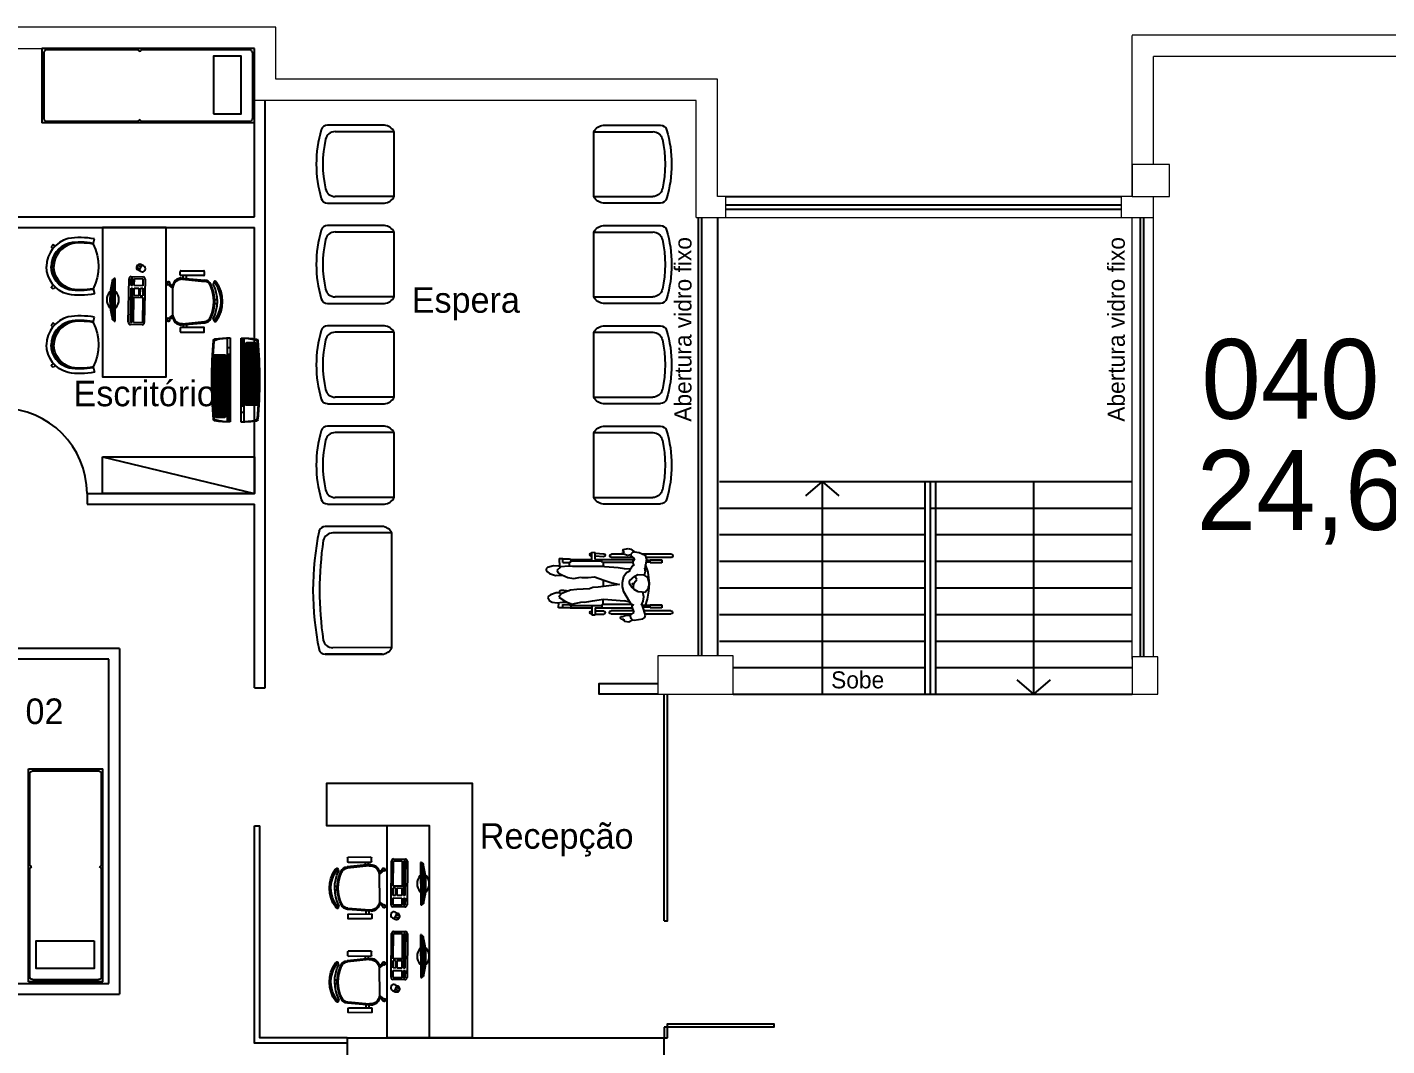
# Model space of a CAD drawing. Extents: x 741 to 1339, y 725 to 848.
# Drawn here: x 1111.85 to 1124.63, y 789.98 to 799.55 of the extents above; entities that cross this region are included whole.
import ezdxf

# ---------------------------------------------------------------- set-up
doc = ezdxf.new("R2010")
doc.units = 0
doc.header["$MEASUREMENT"] = 0
doc.linetypes.add('CONTINU', pattern=[0])
doc.layers.get('0').update_dxf_attribs({"linetype": 'CONTINUOUS'})
for name, color, linetype in [('5', 5, 'CONTINUOUS'), ('Cotas', 7, 'CONTINUOUS'), ('Lay Out', 31, 'CONTINUOUS'), ('Layout', 31, 'CONTINUOUS'), ('PAREDES', 7, 'CONTINUOUS'), ('Prancha', 7, 'CONTINUOUS'), ('Textos', 7, 'CONTINUOUS')]:
    doc.layers.add(name, color=color, linetype=linetype)
doc.styles.add('PADRAO MK', font='AVGARDN.TTF')

# ---------------------------------------------------------------- blocks, each defined once
blk = doc.blocks.new('computerr')
at = {"layer": 'Lay Out', "ltscale": 0.6}
h = blk.add_hatch(dxfattribs=at)
h.set_pattern_fill('ANSI31', color=256, scale=0.07, angle=45, style=0)
h.set_pattern_definition([(90, (8.432981, 4.289497), (-0.00875, 9e-19), [])])
h.paths.add_polyline_path([(36.256, -1.485), (36.629, -1.485, 0.133994)])
for p, q in [((36.242, -1.5), (36.256, -1.485)), ((36.642, -1.5), (36.242, -1.5)), ((36.242, -1.5), (36.242, -1.51)), ((36.242, -1.51), (36.642, -1.51)), ((36.256, -1.485), (36.629, -1.485)), ((36.642, -1.5), (36.629, -1.485)), ((36.642, -1.51), (36.642, -1.5)), ((36.207, -1.762), (36.209, -1.651)), ((36.227, -1.666), (36.227, -1.652)), ((36.227, -1.652), (36.552, -1.658)), ((36.23, -1.632), (36.64, -1.639)), ((36.552, -1.658), (36.552, -1.672)), ((36.575, -1.673), (36.576, -1.658)), ((36.576, -1.658), (36.642, -1.66)), ((36.642, -1.66), (36.642, -1.674)), ((36.659, -1.66), (36.657, -1.77)), ((36.225, -1.764), (36.227, -1.681)), ((36.464, -1.768), (36.225, -1.764)), ((36.552, -1.672), (36.227, -1.666)), ((36.227, -1.681), (36.465, -1.685)), ((36.637, -1.79), (36.227, -1.782)), ((36.465, -1.685), (36.464, -1.768)), ((36.48, -1.731), (36.481, -1.686)), ((36.551, -1.732), (36.48, -1.731)), ((36.48, -1.745), (36.551, -1.746)), ((36.48, -1.745), (36.48, -1.769)), ((36.55, -1.77), (36.48, -1.769)), ((36.481, -1.686), (36.552, -1.687)), ((36.551, -1.746), (36.55, -1.77)), ((36.552, -1.687), (36.551, -1.732)), ((36.574, -1.768), (36.575, -1.687)), ((36.64, -1.77), (36.574, -1.768)), ((36.642, -1.674), (36.575, -1.673)), ((36.575, -1.687), (36.642, -1.689)), ((36.642, -1.689), (36.64, -1.77)), ((36.707, -1.75), (36.72, -1.725)), ((36.77, -1.758), (36.716, -1.732)), ((36.749, -1.708), (36.733, -1.74)), ((36.768, -1.717), (36.753, -1.749)), ((36.761, -1.776), (36.773, -1.751))]:
    blk.add_line(p, q, dxfattribs=at)
for centre, radius, start, end in [((36.442, -2.169), 0.709, 74.7363, 105.2637), ((36.411, -1.497), 0.059, 137.5629, 145.9179), ((36.411, -1.476), 0.059, 215.2227, 222.4371), ((36.442, -1.543), 0.114, 48.6233, 131.3767), ((36.442, -1.43), 0.114, 228.6233, 311.3767), ((36.474, -1.497), 0.059, 34.0821, 42.4371), ((36.474, -1.476), 0.059, 317.5629, 324.7773), ((36.474, -1.497), 0.059, 19.4175, 20.0563), ((36.229, -1.652), 0.02, 88.9518, 178.9518), ((36.639, -1.659), 0.02, 358.9518, 88.9518), ((36.227, -1.762), 0.02, 178.9518, 268.9518), ((36.637, -1.77), 0.02, 268.9518, 358.9518), ((36.734, -1.763), 0.03, 154.0346, 334.0346), ((36.746, -1.738), 0.03, 334.0346, 154.0346)]:
    blk.add_arc(centre, radius, start, end, dxfattribs=at)
blk = doc.blocks.new('A$C02FB38B1')
at = {"layer": 'Layout'}
for p, q in [((0.173, 0.572), (0.173, 0.537)), ((0.393, 0.577), (0.178, 0.577)), ((0.178, 0.532), (0.393, 0.532)), ((0.34, 0.503), (0.34, 0.532)), ((0.37, 0.505), (0.37, 0.532)), ((0.398, 0.537), (0.398, 0.572)), ((0.386, 0.507), (0.168, 0.488)), ((0.376, 0.497), (0.172, 0.478)), ((0.47, 0.435), (0.489, 0.451)), ((0.47, 0.416), (0.499, 0.44)), ((0.47, 0.149), (0.47, 0.428)), ((0.489, 0.451), (0.49, 0.45)), ((0.496, 0.46), (0.514, 0.475)), ((0.497, 0.441), (0.499, 0.44)), ((0.508, 0.445), (0.526, 0.46)), ((0.074, 0.306), (0.05, 0.306)), ((0.074, 0.271), (0.05, 0.271)), ((0.47, 0.161), (0.499, 0.137)), ((0.47, 0.141), (0.489, 0.125)), ((0.497, 0.135), (0.499, 0.137)), ((0.508, 0.131), (0.526, 0.116)), ((0.386, 0.069), (0.168, 0.089)), ((0.376, 0.08), (0.172, 0.099)), ((0.173, 0.005), (0.173, 0.04)), ((0.178, 0.045), (0.393, 0.045)), ((0.393, 0), (0.178, 0)), ((0.34, 0.073), (0.34, 0.045)), ((0.37, 0.071), (0.37, 0.045)), ((0.398, 0.04), (0.398, 0.005)), ((0.489, 0.125), (0.49, 0.127)), ((0.496, 0.117), (0.514, 0.102))]:
    blk.add_line(p, q, dxfattribs=at)
for centre in [(0.497, 0.448), (0.497, 0.128)]:
    blk.add_circle(centre, 0.005, dxfattribs=at)
for centre, radius, start, end in [((0.178, 0.572), 0.005, 90, 180), ((0.178, 0.537), 0.005, 180, 270), ((0.393, 0.572), 0.005, 0, 90), ((0.393, 0.537), 0.005, 270, 0), ((0.305, 0.288), 0.305, 144.1238, 215.8762), ((0.305, 0.288), 0.29, 144.1442, 215.8558), ((0.305, 0.288), 0.29, 144.1442, 215.8558), ((0.412, 0.288), 0.362, 153.2374, 206.7626), ((0.412, 0.288), 0.362, 153.2374, 206.7626), ((0.08, 0.451), 0.0275, 115.1455, 143.4571), ((0.074, 0.47), 0.00782, 299.8109, 135.3255), ((0.08, 0.451), 0.0125, 115.1455, 143.1301), ((0.08, 0.451), 0.0125, 115.1455, 143.1301), ((0.436, 0.288), 0.362, 153.6047, 206.3953), ((0.079, 0.453), 0.01, 350.3294, 115.1455), ((0.079, 0.453), 0.01, 350.3294, 115.1455), ((0.445, 0.288), 0.362, 155.7361, 204.2639), ((0.174, 0.418), 0.07, 95.1212, 153.6047), ((0.178, 0.408), 0.07, 95.2999, 155.7361), ((0.381, 0.408), 0.0887, 5.5925, 93.2522), ((0.39, 0.428), 0.08, 0, 92.5692), ((0.498, 0.449), 0.0075, 171.6405, 268.0199), ((0.511, 0.46), 0.015, 231.4636, 207.2839), ((0.178, 0.168), 0.07, 204.2639, 264.7001), ((0.381, 0.168), 0.0887, 266.7478, 354.4075), ((0.39, 0.149), 0.08, 267.4308, 0), ((0.498, 0.128), 0.0075, 91.9801, 188.3595), ((0.511, 0.117), 0.015, 152.7161, 128.5364), ((0.08, 0.126), 0.0275, 216.5429, 244.8545), ((0.074, 0.106), 0.00782, 224.6745, 60.1891), ((0.08, 0.126), 0.0125, 216.8699, 244.8545), ((0.08, 0.126), 0.0125, 216.8699, 244.8545), ((0.079, 0.124), 0.01, 244.8545, 9.6706), ((0.079, 0.124), 0.01, 244.8545, 9.6706), ((0.174, 0.158), 0.07, 206.3953, 264.8788), ((0.178, 0.04), 0.005, 90, 180), ((0.178, 0.005), 0.005, 180, 270), ((0.393, 0.04), 0.005, 0, 90), ((0.393, 0.005), 0.005, 270, 0)]:
    blk.add_arc(centre, radius, start, end, dxfattribs=at)
blk = doc.blocks.new('A$C5CC215C8')
at = {"layer": 'Lay Out'}
for p, q in [((0, 0.522), (0, 0.076)), ((0.051, 0), (0.051, 0.463)), ((0.559, 0), (0.559, 0.463)), ((0.61, 0.076), (0.61, 0.522)), ((0.051, 0), (0.559, 0))]:
    blk.add_line(p, q, dxfattribs=at)
for centre, radius, start, end in [((0.051, 0.522), 0.0508, 106.6015, 180), ((0.305, -0.33), 0.94, 73.3985, 106.6015), ((0.127, 0.463), 0.0762, 102.6356, 180), ((0.305, -0.33), 0.889, 77.3644, 102.6356), ((0.483, 0.463), 0.0762, 0, 77.3644), ((0.559, 0.522), 0.0508, 0, 73.3985), ((0.094, 0.084), 0.0946, 184.7355, 242.6447), ((0.515, 0.084), 0.0946, 297.3553, 355.2645)]:
    blk.add_arc(centre, radius, start, end, dxfattribs=at)
blk = doc.blocks.new('dfh')
at = {"layer": 'Lay Out'}
for p, q in [((1241.412, 501.615), (1241.494, 502.143)), ((1241.494, 502.143), (1241.412, 501.615)), ((1241.458, 501.515), (1241.544, 502.064)), ((1242.524, 501.349), (1242.609, 501.898)), ((1242.598, 501.43), (1242.68, 501.959)), ((1241.458, 501.515), (1242.524, 501.349))]:
    blk.add_line(p, q, dxfattribs=at)
for centre, radius, start, end in [((1241.555, 502.134), 0.061, 97.7614, 171.1599), ((1241.634, 502.05), 0.0914, 93.7955, 171.1599), ((1241.683, 499.454), 2.743, 69.4566, 92.8632), ((1241.605, 498.95), 3.191, 72.7338, 89.586), ((1242.62, 501.968), 0.061, 351.1599, 64.5583), ((1242.519, 501.912), 0.0914, 351.1599, 68.5243), ((1241.525, 501.607), 0.114, 175.8953, 233.8046), ((1242.488, 501.457), 0.114, 288.5152, 346.4244)]:
    blk.add_arc(centre, radius, start, end, dxfattribs=at)
blk = doc.blocks.new('cad')
at = {"layer": 'Lay Out'}
for p, q in [((3154.795, 1102.548), (3154.811, 1102.605)), ((3154.799, 1102.499), (3154.795, 1102.548)), ((3154.811, 1102.605), (3154.824, 1102.617)), ((3154.824, 1102.617), (3154.835, 1102.618)), ((3154.835, 1102.618), (3154.852, 1102.604)), ((3154.852, 1102.604), (3154.868, 1102.585)), ((3154.868, 1102.585), (3154.885, 1102.529)), ((3155.05, 1102.523), (3155.068, 1102.577)), ((3155.068, 1102.577), (3155.083, 1102.598)), ((3155.083, 1102.598), (3155.097, 1102.602)), ((3155.097, 1102.602), (3155.12, 1102.589)), ((3155.12, 1102.589), (3155.136, 1102.56)), ((3155.136, 1102.56), (3155.142, 1102.514)), ((3154.726, 1102.495), (3154.727, 1102.459)), ((3154.727, 1102.495), (3154.803, 1102.492)), ((3154.765, 1102.46), (3154.727, 1102.459)), ((3154.729, 1102.459), (3154.728, 1102.398)), ((3154.765, 1102.46), (3154.764, 1102.401)), ((3154.798, 1102.407), (3154.806, 1102.479)), ((3154.807, 1102.48), (3154.799, 1102.499)), ((3154.806, 1102.479), (3154.84, 1102.518)), ((3154.84, 1102.518), (3154.86, 1102.505)), ((3154.86, 1102.505), (3154.881, 1102.471)), ((3154.881, 1102.471), (3154.906, 1102.413)), ((3154.885, 1102.529), (3154.882, 1102.47)), ((3154.884, 1102.518), (3154.887, 1102.457)), ((3155.029, 1102.49), (3155.025, 1102.483)), ((3155.025, 1102.483), (3155.025, 1102.451)), ((3155.025, 1102.451), (3155.029, 1102.402)), ((3155.051, 1102.492), (3155.029, 1102.49)), ((3155.033, 1102.414), (3155.059, 1102.476)), ((3155.049, 1102.495), (3155.05, 1102.523)), ((3155.059, 1102.474), (3155.049, 1102.495)), ((3155.059, 1102.476), (3155.09, 1102.497)), ((3155.09, 1102.497), (3155.118, 1102.455)), ((3155.118, 1102.455), (3155.137, 1102.419)), ((3155.138, 1102.468), (3155.132, 1102.428)), ((3155.137, 1102.419), (3155.149, 1102.388)), ((3155.142, 1102.514), (3155.138, 1102.468)), ((3155.191, 1102.5), (3155.141, 1102.497)), ((3155.159, 1102.462), (3155.158, 1102.402)), ((3155.159, 1102.462), (3155.189, 1102.462)), ((3155.189, 1102.454), (3155.191, 1102.5)), ((3155.191, 1102.393), (3155.189, 1102.456)), ((3154.728, 1102.398), (3154.735, 1102.387)), ((3154.734, 1102.389), (3154.734, 1102.188)), ((3154.735, 1102.387), (3154.752, 1102.383)), ((3154.752, 1102.384), (3154.76, 1102.387)), ((3154.752, 1102.094), (3154.752, 1102.384)), ((3154.76, 1102.387), (3154.764, 1102.401)), ((3154.764, 1102.401), (3154.798, 1102.402)), ((3154.8, 1102.369), (3154.798, 1102.407)), ((3154.802, 1102.185), (3154.8, 1102.369)), ((3154.914, 1102.356), (3154.902, 1102.294)), ((3154.902, 1102.294), (3154.904, 1102.283)), ((3154.906, 1102.413), (3154.914, 1102.356)), ((3155.01, 1102.211), (3155.018, 1102.329)), ((3155.018, 1102.329), (3155.024, 1102.389)), ((3155.024, 1102.389), (3155.033, 1102.414)), ((3155.154, 1102.38), (3155.135, 1102.277)), ((3155.143, 1102.404), (3155.158, 1102.405)), ((3155.149, 1102.388), (3155.154, 1102.38)), ((3155.158, 1102.402), (3155.165, 1102.388)), ((3155.165, 1102.388), (3155.177, 1102.386)), ((3155.171, 1102.093), (3155.171, 1102.388)), ((3155.177, 1102.386), (3155.191, 1102.393)), ((3155.189, 1102.392), (3155.189, 1102.188)), ((3154.668, 1102.188), (3154.67, 1102.158)), ((3154.752, 1102.188), (3154.668, 1102.188)), ((3154.675, 1102.192), (3154.675, 1102.188)), ((3154.704, 1102.188), (3154.704, 1102.194)), ((3154.8, 1102.082), (3154.802, 1102.185)), ((3154.904, 1102.223), (3154.899, 1102.164)), ((3154.899, 1102.164), (3154.931, 1102.075)), ((3154.904, 1102.283), (3154.904, 1102.223)), ((3154.995, 1102.129), (3155, 1102.178)), ((3155, 1102.178), (3155.01, 1102.211)), ((3155.124, 1102.18), (3155.108, 1102.079)), ((3155.131, 1102.215), (3155.124, 1102.18)), ((3155.137, 1102.26), (3155.131, 1102.215)), ((3155.135, 1102.277), (3155.137, 1102.26)), ((3155.171, 1102.188), (3155.255, 1102.188)), ((3155.22, 1102.188), (3155.22, 1102.192)), ((3155.248, 1102.192), (3155.248, 1102.188)), ((3155.255, 1102.188), (3155.255, 1102.158)), ((3154.735, 1102.158), (3154.67, 1102.158)), ((3154.677, 1102.158), (3154.681, 1102.076)), ((3154.709, 1102.077), (3154.705, 1102.158)), ((3154.735, 1102.158), (3154.735, 1101.79)), ((3154.743, 1102.093), (3154.735, 1102.089)), ((3154.756, 1102.093), (3154.743, 1102.093)), ((3154.765, 1102.089), (3154.756, 1102.093)), ((3154.765, 1101.801), (3154.765, 1102.089)), ((3154.801, 1102.079), (3154.765, 1102.079)), ((3154.806, 1102.065), (3154.8, 1102.082)), ((3154.813, 1101.94), (3154.806, 1102.065)), ((3154.989, 1102.079), (3154.93, 1102.079)), ((3154.931, 1102.075), (3154.954, 1101.999)), ((3154.97, 1101.928), (3154.995, 1102.129)), ((3155.159, 1102.081), (3155.108, 1102.08)), ((3155.108, 1102.079), (3155.123, 1101.88)), ((3155.159, 1102.089), (3155.167, 1102.093)), ((3155.159, 1101.81), (3155.159, 1102.089)), ((3155.167, 1102.093), (3155.18, 1102.093)), ((3155.18, 1102.093), (3155.189, 1102.089)), ((3155.189, 1102.158), (3155.255, 1102.158)), ((3155.189, 1102.158), (3155.189, 1101.808)), ((3155.22, 1102.075), (3155.22, 1102.158)), ((3155.248, 1102.158), (3155.248, 1102.075)), ((3154.686, 1101.886), (3154.686, 1102.004)), ((3154.715, 1102.004), (3154.715, 1101.8)), ((3154.822, 1101.882), (3154.813, 1101.94)), ((3154.954, 1101.999), (3154.97, 1101.928)), ((3155.218, 1101.797), (3155.218, 1102.007)), ((3155.247, 1102.007), (3155.247, 1101.811)), ((3155.275, 1101.898), (3155.276, 1101.917)), ((3155.276, 1101.917), (3155.288, 1101.921)), ((3155.292, 1101.915), (3155.288, 1101.921)), ((3155.292, 1101.915), (3155.295, 1101.887)), ((3154.642, 1101.894), (3154.631, 1101.845)), ((3154.631, 1101.845), (3154.637, 1101.82)), ((3154.637, 1101.82), (3154.665, 1101.787)), ((3154.652, 1101.899), (3154.642, 1101.894)), ((3154.665, 1101.881), (3154.652, 1101.899)), ((3154.671, 1101.887), (3154.665, 1101.881)), ((3154.665, 1101.787), (3154.671, 1101.807)), ((3154.665, 1101.787), (3154.669, 1101.743)), ((3154.686, 1101.904), (3154.671, 1101.9)), ((3154.671, 1101.9), (3154.671, 1101.887)), ((3154.671, 1101.807), (3154.686, 1101.82)), ((3154.697, 1101.853), (3154.686, 1101.888)), ((3154.686, 1101.82), (3154.698, 1101.822)), ((3154.693, 1101.821), (3154.697, 1101.853)), ((3154.728, 1101.784), (3154.698, 1101.822)), ((3154.765, 1101.807), (3154.727, 1101.785)), ((3154.762, 1101.802), (3154.743, 1101.794)), ((3154.786, 1101.792), (3154.762, 1101.802)), ((3154.803, 1101.812), (3154.781, 1101.787)), ((3154.823, 1101.824), (3154.803, 1101.812)), ((3154.827, 1101.826), (3154.822, 1101.884)), ((3154.848, 1101.833), (3154.823, 1101.824)), ((3154.858, 1101.863), (3154.841, 1101.831)), ((3154.893, 1101.886), (3154.858, 1101.863)), ((3154.893, 1101.785), (3154.876, 1101.756)), ((3154.953, 1101.898), (3154.893, 1101.886)), ((3154.935, 1101.833), (3154.893, 1101.785)), ((3154.955, 1101.789), (3154.923, 1101.765)), ((3154.955, 1101.835), (3154.935, 1101.833)), ((3154.993, 1101.899), (3154.953, 1101.898)), ((3154.974, 1101.828), (3154.955, 1101.835)), ((3154.982, 1101.797), (3154.955, 1101.789)), ((3154.993, 1101.816), (3154.974, 1101.828)), ((3155.004, 1101.795), (3154.982, 1101.797)), ((3155.038, 1101.886), (3154.993, 1101.899)), ((3155.011, 1101.792), (3154.993, 1101.816)), ((3155.016, 1101.79), (3155.004, 1101.795)), ((3155.039, 1101.751), (3155.016, 1101.79)), ((3155.13, 1101.835), (3155.038, 1101.886)), ((3155.122, 1101.884), (3155.133, 1101.833)), ((3155.154, 1101.817), (3155.13, 1101.835)), ((3155.169, 1101.794), (3155.154, 1101.817)), ((3155.182, 1101.81), (3155.16, 1101.81)), ((3155.233, 1101.79), (3155.182, 1101.81)), ((3155.259, 1101.828), (3155.233, 1101.79)), ((3155.291, 1101.817), (3155.259, 1101.828)), ((3155.263, 1101.866), (3155.275, 1101.898)), ((3155.264, 1101.827), (3155.263, 1101.866)), ((3155.304, 1101.804), (3155.291, 1101.817)), ((3155.306, 1101.79), (3155.292, 1101.708)), ((3155.295, 1101.887), (3155.306, 1101.887)), ((3155.297, 1101.903), (3155.315, 1101.882)), ((3155.321, 1101.841), (3155.303, 1101.805)), ((3155.303, 1101.805), (3155.306, 1101.79)), ((3155.315, 1101.882), (3155.321, 1101.841)), ((3154.669, 1101.743), (3154.696, 1101.687)), ((3154.686, 1101.44), (3154.686, 1101.708)), ((3154.696, 1101.687), (3154.737, 1101.674)), ((3154.715, 1101.681), (3154.715, 1101.44)), ((3154.737, 1101.674), (3154.822, 1101.69)), ((3154.744, 1101.638), (3154.744, 1101.675)), ((3154.761, 1101.638), (3154.761, 1101.679)), ((3154.855, 1101.659), (3154.784, 1101.683)), ((3154.813, 1101.692), (3154.847, 1101.685)), ((3154.847, 1101.685), (3154.885, 1101.696)), ((3154.96, 1101.647), (3154.855, 1101.659)), ((3154.876, 1101.756), (3154.88, 1101.703)), ((3154.88, 1101.703), (3154.906, 1101.666)), ((3154.904, 1101.776), (3154.887, 1101.774)), ((3154.923, 1101.765), (3154.904, 1101.776)), ((3154.906, 1101.666), (3154.951, 1101.653)), ((3154.951, 1101.653), (3154.979, 1101.653)), ((3155.034, 1101.651), (3154.96, 1101.647)), ((3154.979, 1101.653), (3154.993, 1101.657)), ((3154.993, 1101.657), (3155.012, 1101.657)), ((3155.012, 1101.657), (3155.029, 1101.675)), ((3155.029, 1101.675), (3155.045, 1101.688)), ((3155.107, 1101.664), (3155.034, 1101.651)), ((3155.044, 1101.714), (3155.039, 1101.751)), ((3155.045, 1101.688), (3155.044, 1101.714)), ((3155.086, 1101.699), (3155.044, 1101.709)), ((3155.127, 1101.704), (3155.086, 1101.699)), ((3155.169, 1101.682), (3155.107, 1101.664)), ((3155.164, 1101.72), (3155.127, 1101.704)), ((3155.172, 1101.712), (3155.164, 1101.72)), ((3155.169, 1101.639), (3155.169, 1101.716)), ((3155.26, 1101.682), (3155.172, 1101.712)), ((3155.185, 1101.638), (3155.185, 1101.708)), ((3155.218, 1101.444), (3155.218, 1101.697)), ((3155.247, 1101.687), (3155.247, 1101.444)), ((3155.28, 1101.691), (3155.26, 1101.682)), ((3155.292, 1101.708), (3155.28, 1101.691)), ((3154.738, 1101.638), (3154.738, 1101.529)), ((3154.766, 1101.638), (3154.738, 1101.638)), ((3154.738, 1101.529), (3154.766, 1101.529)), ((3154.766, 1101.529), (3154.766, 1101.638)), ((3155.163, 1101.638), (3155.163, 1101.529)), ((3155.191, 1101.638), (3155.163, 1101.638)), ((3155.163, 1101.529), (3155.191, 1101.529)), ((3155.191, 1101.529), (3155.191, 1101.638))]:
    blk.add_line(p, q, dxfattribs=at)
for centre, radius, start, end in [((3154.689, 1102.193), 0.0142, 2.6629, 182.6629), ((3155.234, 1102.192), 0.0142, 0, 180), ((3154.695, 1102.076), 0.0142, 182.6629, 2.6629), ((3155.234, 1102.075), 0.0142, 180, 0), ((3154.701, 1102.004), 0.0146, 0, 180), ((3155.233, 1102.007), 0.0146, 0, 180), ((3154.701, 1101.44), 0.0146, 180, 0), ((3155.233, 1101.444), 0.0146, 180, 0)]:
    blk.add_arc(centre, radius, start, end, dxfattribs=at)
blk.add_point((3154.965, 1101.807), dxfattribs=at)
blk = doc.blocks.new('A$C4E226C7C')
at = {"layer": 'Lay Out'}
for p, q in [((0, 0), (0.004, 0)), ((0.004, 0), (0.008, 0.002)), ((0.008, 0.002), (0.011, 0.004)), ((0.011, 0.004), (0.015, 0.006)), ((0.015, 0.006), (0.017, 0.01)), ((0.017, 0.01), (0.02, 0.014)), ((0.02, 0.014), (0.021, 0.018)), ((0.021, 0.018), (0.023, 0.014)), ((0.023, 0.014), (0.025, 0.01)), ((0.025, 0.01), (0.028, 0.006)), ((0.028, 0.006), (0.031, 0.004)), ((0.031, 0.004), (0.035, 0.002)), ((0.035, 0.002), (0.038, 0)), ((0.038, 0), (0.042, 0))]:
    blk.add_line(p, q, dxfattribs=at)
blk = doc.blocks.new('A$C3BFA15C2')
at = {"layer": 'Lay Out'}
for p, q in [((0, 0.7), (2, 0.7)), ((0, 0.7), (0, 0)), ((0.021, 0.667), (0.02, 0.662)), ((0.02, 0.662), (0.02, 0.657)), ((0.02, 0.041), (0.02, 0.657)), ((0.023, 0.671), (0.021, 0.667)), ((0.025, 0.675), (0.023, 0.671)), ((0.028, 0.679), (0.025, 0.675)), ((0.031, 0.681), (0.028, 0.679)), ((0.035, 0.683), (0.031, 0.681)), ((0.039, 0.685), (0.035, 0.683)), ((0.043, 0.685), (0.039, 0.685)), ((0.043, 0.685), (1.058, 0.685)), ((1.101, 0.685), (1.959, 0.685)), ((1.963, 0.685), (1.959, 0.685)), ((1.966, 0.683), (1.963, 0.685)), ((1.97, 0.681), (1.966, 0.683)), ((1.973, 0.679), (1.97, 0.681)), ((1.976, 0.675), (1.973, 0.679)), ((1.978, 0.671), (1.976, 0.675)), ((1.98, 0.667), (1.978, 0.671)), ((1.981, 0.662), (1.98, 0.667)), ((1.981, 0.657), (1.981, 0.662)), ((1.981, 0.041), (1.981, 0.657)), ((2, 0), (2, 0.7)), ((0.385, 0.083), (0.385, 0.616)), ((0.02, 0.041), (0.02, 0.037)), ((0.02, 0.037), (0.021, 0.032)), ((0.021, 0.032), (0.023, 0.028)), ((0.023, 0.028), (0.025, 0.024)), ((0.025, 0.024), (0.028, 0.02)), ((0.028, 0.02), (0.031, 0.018)), ((0.031, 0.018), (0.035, 0.016)), ((0.035, 0.016), (0.039, 0.014)), ((0.039, 0.014), (0.043, 0.014)), ((0.043, 0.014), (1.058, 0.014)), ((1.058, 0.014), (1.062, 0.014)), ((1.062, 0.014), (1.066, 0.016)), ((1.066, 0.016), (1.07, 0.018)), ((1.07, 0.018), (1.073, 0.02)), ((1.073, 0.02), (1.076, 0.024)), ((1.076, 0.024), (1.078, 0.028)), ((1.078, 0.028), (1.08, 0.032)), ((1.08, 0.032), (1.081, 0.028)), ((1.081, 0.028), (1.083, 0.024)), ((1.083, 0.024), (1.086, 0.02)), ((1.086, 0.02), (1.09, 0.018)), ((1.09, 0.018), (1.093, 0.016)), ((1.093, 0.016), (1.097, 0.014)), ((1.097, 0.014), (1.101, 0.014)), ((1.101, 0.014), (1.959, 0.014)), ((1.959, 0.014), (1.963, 0.014)), ((1.963, 0.014), (1.966, 0.016)), ((1.966, 0.016), (1.97, 0.018)), ((1.97, 0.018), (1.973, 0.02)), ((1.973, 0.02), (1.976, 0.024)), ((1.976, 0.024), (1.978, 0.028)), ((1.978, 0.028), (1.98, 0.032)), ((1.98, 0.032), (1.981, 0.037)), ((1.981, 0.037), (1.981, 0.041)), ((0, 0), (2, 0))]:
    blk.add_line(p, q, dxfattribs=at)
blk.add_lwpolyline([(0.385, 0.616), (0.125, 0.616), (0.125, 0.072), (0.385, 0.072)], close=True, dxfattribs=at)
at = {"layer": 'Cotas', "color": 8, "xscale": -1, "rotation": 180}
blk.add_blockref('A$C4E226C7C', (1.058, 0.685), dxfattribs=at)
blk = doc.blocks.new('2536')
at = {"layer": 'Lay Out', "ltscale": 0.6}
for p, q in [((34.247, -29.07), (34.231, -29.054)), ((34.267, -29.052), (34.253, -29.035)), ((34.288, -29.112), (34.282, -29.106)), ((34.304, -29.098), (34.298, -29.091)), ((34.576, -29.098), (34.582, -29.091)), ((34.592, -29.112), (34.599, -29.106)), ((34.614, -29.052), (34.627, -29.035)), ((34.634, -29.07), (34.649, -29.054)), ((34.226, -29.43), (34.177, -29.441)), ((34.645, -29.43), (34.694, -29.441))]:
    blk.add_line(p, q, dxfattribs=at)
for points in [[(34.177, -29.441, -0.08651), (34.174, -29.194, -0.333303), (34.435, -28.991, -0.330827)], [(34.694, -29.441, 0.08651), (34.698, -29.194, 0.333303), (34.437, -28.991, 0.330827)], [(34.219, -29.431, -0.084492), (34.216, -29.205, -0.332034), (34.436, -29.034, -0.328672)], [(34.212, -29.336, -0.041347), (34.223, -29.226, -0.331795), (34.436, -29.061, 138.320634)], [(34.226, -29.43, -0.084125), (34.223, -29.206, -0.331795), (34.436, -29.041, 139.306789)], [(34.231, -29.054, -0.024394), (34.253, -29.035, -0.334398)], [(34.288, -29.112, -0.017746), (34.304, -29.098, -0.334398)], [(34.652, -29.431, 0.084492), (34.656, -29.205, 0.332034), (34.436, -29.034, 0.328672)], [(34.645, -29.43, 0.084125), (34.649, -29.206, 0.331795), (34.436, -29.041, -139.306841)], [(34.66, -29.336, 0.041347), (34.649, -29.226, 0.331795), (34.436, -29.061, -138.320634)], [(34.592, -29.112, 0.017746), (34.576, -29.098, 0.334398)], [(34.649, -29.054, 0.024394), (34.627, -29.035, 0.334398)], [(34.226, -29.43, 0.240642), (34.645, -29.43, 0.685149)]]:
    blk.add_lwpolyline(points, format="xyb", dxfattribs=at)
blk = doc.blocks.new('Layout')
at = {"layer": 'Lay Out'}
for p, q in [((1166.816, 510.758), (1168.246, 510.411)), ((1168.246, 507.289), (1168.296, 507.289))]:
    blk.add_line(p, q, dxfattribs=at)
for points in [[(1166.816, 512.911), (1166.816, 512.911), (1166.816, 512.911), (1166.816, 511.508), (1167.416, 511.508), (1167.416, 512.911), (1166.816, 512.911)], [(1169.891, 505.296), (1169.891, 507.289), (1168.926, 507.289), (1168.926, 507.689), (1170.291, 507.689), (1170.291, 505.296), (1169.491, 505.296), (1169.491, 507.289)], [(1169.116, 505.246), (1168.246, 505.246), (1168.246, 507.289)], [(1169.116, 505.296), (1168.296, 505.296), (1168.296, 507.289)]]:
    blk.add_lwpolyline(points, dxfattribs=at)
blk.add_lwpolyline([(1166.816, 510.758), (1168.246, 510.758), (1168.246, 510.411), (1166.816, 510.411)], close=True, dxfattribs=at)
at = {"layer": 'Cotas', "color": 8, "rotation": 180}
blk.add_blockref('A$C3BFA15C2', (1168.246, 514.595), dxfattribs=at)
at = {"layer": 'Cotas', "xscale": -1.000000000000015, "rotation": 90}
blk.add_blockref('cad', (2273.604, 3664.527), dxfattribs=at)
at = {"layer": 'Cotas', "color": 8, "xscale": -1, "rotation": 270}
blk.add_blockref('A$C3BFA15C2', (1166.121, 505.823), dxfattribs=at)
at = {"layer": 'Lay Out', "ltscale": 0.6}
for p, xscale, yscale, zscale, rotation in [((1169.558, 513.142), 1.200000000000015, 1.200000000000015, 1.200000000000015, 90), ((1171.434, 513.142), -1.200000000000001, 1.200000000000001, 1.200000000000001, 270), ((1169.558, 512.199), 1.200000000000015, 1.200000000000015, 1.200000000000015, 90), ((1171.434, 512.199), -1.200000000000001, 1.200000000000001, 1.200000000000001, 270), ((1169.558, 511.256), 1.200000000000015, 1.200000000000015, 1.200000000000015, 90), ((1171.434, 511.256), -1.200000000000001, 1.200000000000001, 1.200000000000001, 270), ((1169.558, 510.313), 1.200000000000015, 1.200000000000015, 1.200000000000015, 90), ((1171.434, 510.313), -1.200000000000001, 1.200000000000001, 1.200000000000001, 270)]:
    blk.add_blockref('A$C5CC215C8', p, dxfattribs=dict(at, xscale=xscale, yscale=yscale, zscale=zscale, rotation=rotation))
at = {"layer": 'Lay Out', "linetype": 'CONTINU', "xscale": -1.000000000000013, "rotation": 90}
for p in [(1137.299, 546.982), (1137.299, 546.246)]:
    blk.add_blockref('2536', p, dxfattribs=at)
at = {"layer": 'Lay Out', "ltscale": 0.6}
for p, rotation in [((1165.427, 475.791), 90), ((1171.02, 543.197), 270.4667503026521), ((1171.02, 542.515), 270.4667503026521)]:
    blk.add_blockref('computerr', p, dxfattribs=dict(at, rotation=rotation))
at = {"layer": 'Lay Out', "color": 252, "rotation": 180}
blk.add_blockref('A$C02FB38B1', (1167.946, 512.505), dxfattribs=at)
at = {"layer": 'Lay Out', "color": 252, "xscale": -1, "rotation": 180.4667503026521}
for p in [(1168.947, 506.989), (1168.947, 506.107)]:
    blk.add_blockref('A$C02FB38B1', p, dxfattribs=at)
at = {"layer": 'Prancha', "rotation": 98.84010705717118}
blk.add_blockref('dfh', (1855.878, -640.677), dxfattribs=at)
blk = doc.blocks.new('Paredes internas')
at = {"layer": '5', "color": 1}
for p, q in [((1168.246, 513.011), (1168.246, 514.105)), ((1168.346, 508.586), (1168.346, 514.105)), ((1165.646, 513.011), (1168.246, 513.011)), ((1165.746, 512.911), (1168.246, 512.911)), ((1168.246, 510.411), (1168.246, 512.911)), ((1166.671, 510.411), (1166.671, 510.311)), ((1166.671, 510.411), (1168.246, 510.411)), ((1166.671, 510.311), (1168.246, 510.311)), ((1168.246, 508.586), (1168.246, 510.311)), ((1166.976, 508.955), (1165.231, 508.955)), ((1166.976, 508.955), (1166.976, 505.705)), ((1166.876, 508.855), (1165.231, 508.855)), ((1166.876, 505.805), (1166.876, 508.855)), ((1168.246, 508.586), (1168.346, 508.586)), ((1169.116, 505.296), (1172.096, 505.296))]:
    blk.add_line(p, q, dxfattribs=at)
for points in [[(1158.231, 508.955), (1158.031, 508.955), (1158.031, 505.705), (1166.976, 505.705)], [(1172.036, 508.525), (1171.486, 508.525), (1171.486, 508.625), (1172.036, 508.625)], [(1164.331, 505.805), (1166.876, 505.805)], [(1169.116, 505.296), (1169.116, 503.945)], [(1171.554, 503.245), (1172.096, 503.245), (1172.096, 505.296)]]:
    blk.add_lwpolyline(points, dxfattribs=at)
blk.add_arc((1165.871, 510.411), 0.8, 0, 90, dxfattribs=at)
at = {"layer": 'PAREDES', "color": 2}
for p, q in [((1172.096, 506.396), (1172.096, 508.525)), ((1172.126, 505.396), (1172.096, 505.396)), ((1172.096, 505.396), (1172.096, 505.296)), ((1172.126, 505.296), (1172.126, 505.396)), ((1172.096, 505.296), (1172.126, 505.296))]:
    blk.add_line(p, q, dxfattribs=at)
for points in [[(1172.096, 506.396), (1172.126, 506.396), (1172.126, 508.525)], [(1172.126, 505.296), (1172.126, 505.396)]]:
    blk.add_lwpolyline(points, dxfattribs=at)
blk.add_lwpolyline([(1172.126, 505.396), (1172.126, 505.426), (1173.126, 505.426), (1173.126, 505.396)], close=True, dxfattribs=at)
blk = doc.blocks.new('sp')
at = {"layer": 'Lay Out', "color": 8}
for p, q in [((949.263, 929.563), (949.263, 929.478)), ((949.85, 929.561), (949.263, 929.561)), ((949.85, 929.553), (949.263, 929.553)), ((949.85, 929.545), (949.263, 929.545)), ((949.85, 929.536), (949.263, 929.536)), ((949.85, 929.528), (949.263, 929.528)), ((949.85, 929.52), (949.263, 929.52)), ((949.85, 929.512), (949.263, 929.512)), ((949.85, 929.503), (949.263, 929.503)), ((949.85, 929.569), (949.267, 929.569)), ((949.318, 929.47), (949.318, 929.574)), ((949.362, 929.47), (949.362, 929.576)), ((949.833, 929.578), (949.393, 929.578)), ((949.404, 929.47), (949.404, 929.578)), ((949.449, 929.47), (949.449, 929.58)), ((949.491, 929.47), (949.491, 929.581)), ((949.536, 929.47), (949.536, 929.582)), ((949.578, 929.47), (949.578, 929.582)), ((949.622, 929.47), (949.622, 929.582)), ((949.664, 929.47), (949.664, 929.582)), ((949.709, 929.47), (949.709, 929.582)), ((949.751, 929.47), (949.751, 929.581)), ((949.795, 929.47), (949.795, 929.579)), ((949.85, 929.569), (949.85, 929.478)), ((949.218, 929.451), (950.008, 929.451)), ((949.218, 929.442), (949.857, 929.442)), ((950.008, 929.426), (949.218, 929.426)), ((949.85, 929.495), (949.263, 929.495)), ((949.85, 929.487), (949.263, 929.487)), ((949.85, 929.478), (949.263, 929.478)), ((949.842, 929.47), (949.271, 929.47)), ((949.613, 929.426), (949.613, 929.466)), ((949.857, 929.451), (949.857, 929.426)), ((949.919, 929.451), (949.919, 929.426))]:
    blk.add_line(p, q, dxfattribs=at)
at = {"layer": 'Lay Out', "color": 8, "extrusion": (0, 0, -1)}
for centre, major_axis, ratio, start_param, end_param in [((950.303, 929.426), (0, 1.11), 0.977548, 4.712389, 4.84572), ((949.742, 929.426), (0, 0.536), 0.977548, 4.712389, 4.962084), ((949.243, 929.568), (0, 0.0168), 0.977548, -1.062803, -0.143544), ((949.235, 929.572), (0, 0.00812), 0.977548, -1.437465, -1.062803), ((949.258, 929.555), (0, 0.0242), 0.977548, -1.415455, -0.432642), ((949.613, 924.493), (5.318, 0.451), 0.956584, -1.559656, -1.489801), ((949.251, 929.569), (0.00567, 0.00567), 1, -1.20946, -0.85658), ((949.613, 924.493), (0, 5.098), 0.977548, -0.072811, 0), ((949.271, 929.563), (0, 0.00812), 0.977548, -1.570796, -0.068908), ((949.613, 924.493), (0, 5.09), 0.977548, -0.068908, 0), ((949.613, 924.493), (-5.318, 0.451), 0.956584, 1.489801, 1.559656), ((949.613, 924.493), (0, 5.098), 0.977548, 0, 0.072811), ((949.613, 924.493), (0, 5.09), 0.977548, 0, 0.046227), ((949.842, 929.569), (0, 0.00812), 0.977548, 0.046227, 1.570796), ((949.975, 929.569), (0.00567, 0.00567), 1, -0.714217, -0.361336), ((949.968, 929.555), (0, 0.0242), 0.977548, 0.432642, 1.415455), ((949.983, 929.568), (0, 0.0168), 0.977548, 0.143544, 1.062803), ((949.484, 929.426), (0, 0.536), 0.977548, 1.321101, 1.570796), ((949.99, 929.572), (0, 0.00812), 0.977548, 1.062803, 1.437465), ((948.923, 929.426), (0, 1.11), 0.977548, 1.437465, 1.570796), ((949.271, 929.478), (0, 0.00812), 0.977548, 3.141593, 4.712389), ((949.842, 929.478), (0, 0.00812), 0.977548, 1.570796, 3.141593)]:
    blk.add_ellipse(centre, major_axis=major_axis, ratio=ratio, start_param=start_param, end_param=end_param, dxfattribs=at)
blk = doc.blocks.new('Ar Condicionado')
at = {"layer": 'Lay Out', "ltscale": 0.6}
for p, rotation in [((2369.696, -529.027), 90), ((510.945, 1370.198), 270)]:
    blk.add_blockref('sp', p, dxfattribs=dict(at, rotation=rotation))

msp = doc.modelspace()

# ---------------------------------------------------------------- linework, layer by layer
at = {"layer": '5', "color": 1}
for p, q in [((1118.413, 797.882), (1122.133, 797.882)), ((1118.153, 797.762), (1118.153, 793.642)), ((1118.183, 797.762), (1118.183, 793.642)), ((1118.413, 797.842), (1122.133, 797.842)), ((1122.308, 797.762), (1122.308, 793.642)), ((1122.338, 797.762), (1122.338, 793.642))]:
    msp.add_line(p, q, dxfattribs=at)
at = {"layer": 'PAREDES', "color": 7, "lineweight": 0}
for p, q in [((1114.183, 799.552), (1110.033, 799.552)), ((1114.183, 799.062), (1114.183, 799.552)), ((1135.458, 799.476), (1122.233, 799.476)), ((1122.233, 797.962), (1122.233, 799.475)), ((1110.233, 799.352), (1113.983, 799.352)), ((1113.983, 798.862), (1113.983, 799.352)), ((1135.679, 799.276), (1122.433, 799.276)), ((1122.433, 798.262), (1122.433, 799.275)), ((1118.333, 799.062), (1114.183, 799.062)), ((1118.333, 797.962), (1118.333, 799.062)), ((1118.133, 798.862), (1113.983, 798.862)), ((1118.133, 797.762), (1118.133, 798.862)), ((1118.413, 797.962), (1118.333, 797.962)), ((1118.413, 797.762), (1118.413, 797.962)), ((1122.133, 797.762), (1122.133, 797.962)), ((1122.233, 797.962), (1122.133, 797.962)), ((1122.433, 797.762), (1122.433, 797.962)), ((1118.133, 797.762), (1118.413, 797.762)), ((1118.413, 797.762), (1122.133, 797.762)), ((1122.133, 797.762), (1122.433, 797.762)), ((1122.233, 793.612), (1122.233, 797.762)), ((1122.433, 793.632), (1122.433, 797.762))]:
    msp.add_line(p, q, dxfattribs=at)
at = {"layer": 'PAREDES', "color": 7}
for p, q in [((1118.413, 797.962), (1122.133, 797.962)), ((1118.333, 797.762), (1118.333, 793.642)), ((1120.283, 795.282), (1120.283, 793.282)), ((1120.333, 795.282), (1120.333, 793.282)), ((1118.483, 793.282), (1122.233, 793.282))]:
    msp.add_line(p, q, dxfattribs=at)
at = {"layer": 'PAREDES', "color": 2}
for p, q in [((1118.353, 795.282), (1122.233, 795.282)), ((1118.353, 795.032), (1120.283, 795.032)), ((1118.353, 794.782), (1120.283, 794.782)), ((1118.353, 794.532), (1120.283, 794.532)), ((1118.353, 794.282), (1120.283, 794.282)), ((1118.353, 794.032), (1120.283, 794.032)), ((1118.353, 793.782), (1120.283, 793.782)), ((1118.483, 793.532), (1120.283, 793.532))]:
    msp.add_line(p, q, dxfattribs=at)
at = {"layer": 'PAREDES', "color": 8, "linetype": 'Continuous', "ltscale": 0.6}
msp.add_line((1120.383, 795.282), (1120.383, 793.282), dxfattribs=at)
at = {"layer": 'PAREDES', "color": 1, "linetype": 'Continuous', "ltscale": 0.6}
for p, q in [((1120.333, 795.032), (1122.233, 795.032)), ((1120.383, 794.782), (1122.233, 794.782)), ((1120.383, 794.532), (1122.233, 794.532)), ((1120.383, 794.282), (1122.233, 794.282)), ((1120.383, 794.032), (1122.233, 794.032)), ((1120.383, 793.782), (1122.233, 793.782)), ((1120.383, 793.532), (1122.233, 793.532))]:
    msp.add_line(p, q, dxfattribs=at)
at = {"layer": 'PAREDES', "color": 7, "lineweight": 0}
msp.add_lwpolyline([(1122.233, 797.962), (1122.583, 797.962), (1122.583, 798.262), (1122.233, 798.262)], close=True, dxfattribs=at)
for points in [[(1122.433, 797.962), (1122.583, 797.962), (1122.583, 798.262), (1122.433, 798.262)], [(1117.773, 793.642), (1117.773, 793.642), (1117.773, 793.282), (1118.483, 793.282), (1118.483, 793.642), (1117.773, 793.642)], [(1122.233, 793.282), (1122.473, 793.282), (1122.473, 793.632), (1122.233, 793.632), (1122.233, 793.282)]]:
    msp.add_lwpolyline(points, dxfattribs=at)
at = {"layer": 'Textos', "color": 44}
for p, q in [((1119.318, 795.282), (1119.162, 795.146)), ((1119.318, 795.282), (1119.318, 793.282)), ((1119.318, 795.282), (1119.474, 795.146)), ((1121.308, 793.282), (1121.308, 795.282)), ((1121.308, 793.282), (1121.152, 793.418)), ((1121.308, 793.282), (1121.464, 793.418))]:
    msp.add_line(p, q, dxfattribs=at)

# ---------------------------------------------------------------- block references
at = {"color": 6}
msp.add_blockref('Ar Condicionado', (-326.515, 375.65), dxfattribs=at)
at = {"layer": 'PAREDES', "color": 7, "lineweight": 0}
for name in ['Layout', 'Paredes internas']:
    msp.add_blockref(name, (-54.263, 284.757), dxfattribs=at)

# ---------------------------------------------------------------- texts
at = {"layer": 'Textos', "color": 7, "style": 'PADRAO MK'}
for p in [(1118.09, 795.843), (1122.163, 795.843)]:
    msp.add_text('Abertura vidro fixo', height=0.16, rotation=90, dxfattribs=at).set_placement(p)
at = {"layer": 'Textos', "color": 3, "style": 'PADRAO MK'}
for s, p in [('Espera', (1115.46, 796.868)), ('Escritório', (1112.281, 795.989)), ('Cons. 02', (1110.902, 793.002)), ('Recepção', (1116.1, 791.83))]:
    msp.add_text(s, height=0.24, dxfattribs=at).set_placement(p)
at = {"layer": 'Textos', "color": 2, "style": 'PADRAO MK'}
for s, p in [('040', (1122.883, 795.871)), ('24,65m²', (1122.839, 794.827))]:
    msp.add_text(s, height=0.75, dxfattribs=at).set_placement(p)
at = {"layer": 'Textos', "color": 7, "style": 'PADRAO MK'}
msp.add_text('Sobe', height=0.16, dxfattribs=at).set_placement((1119.402, 793.337))

doc.saveas('drawing.dxf')
